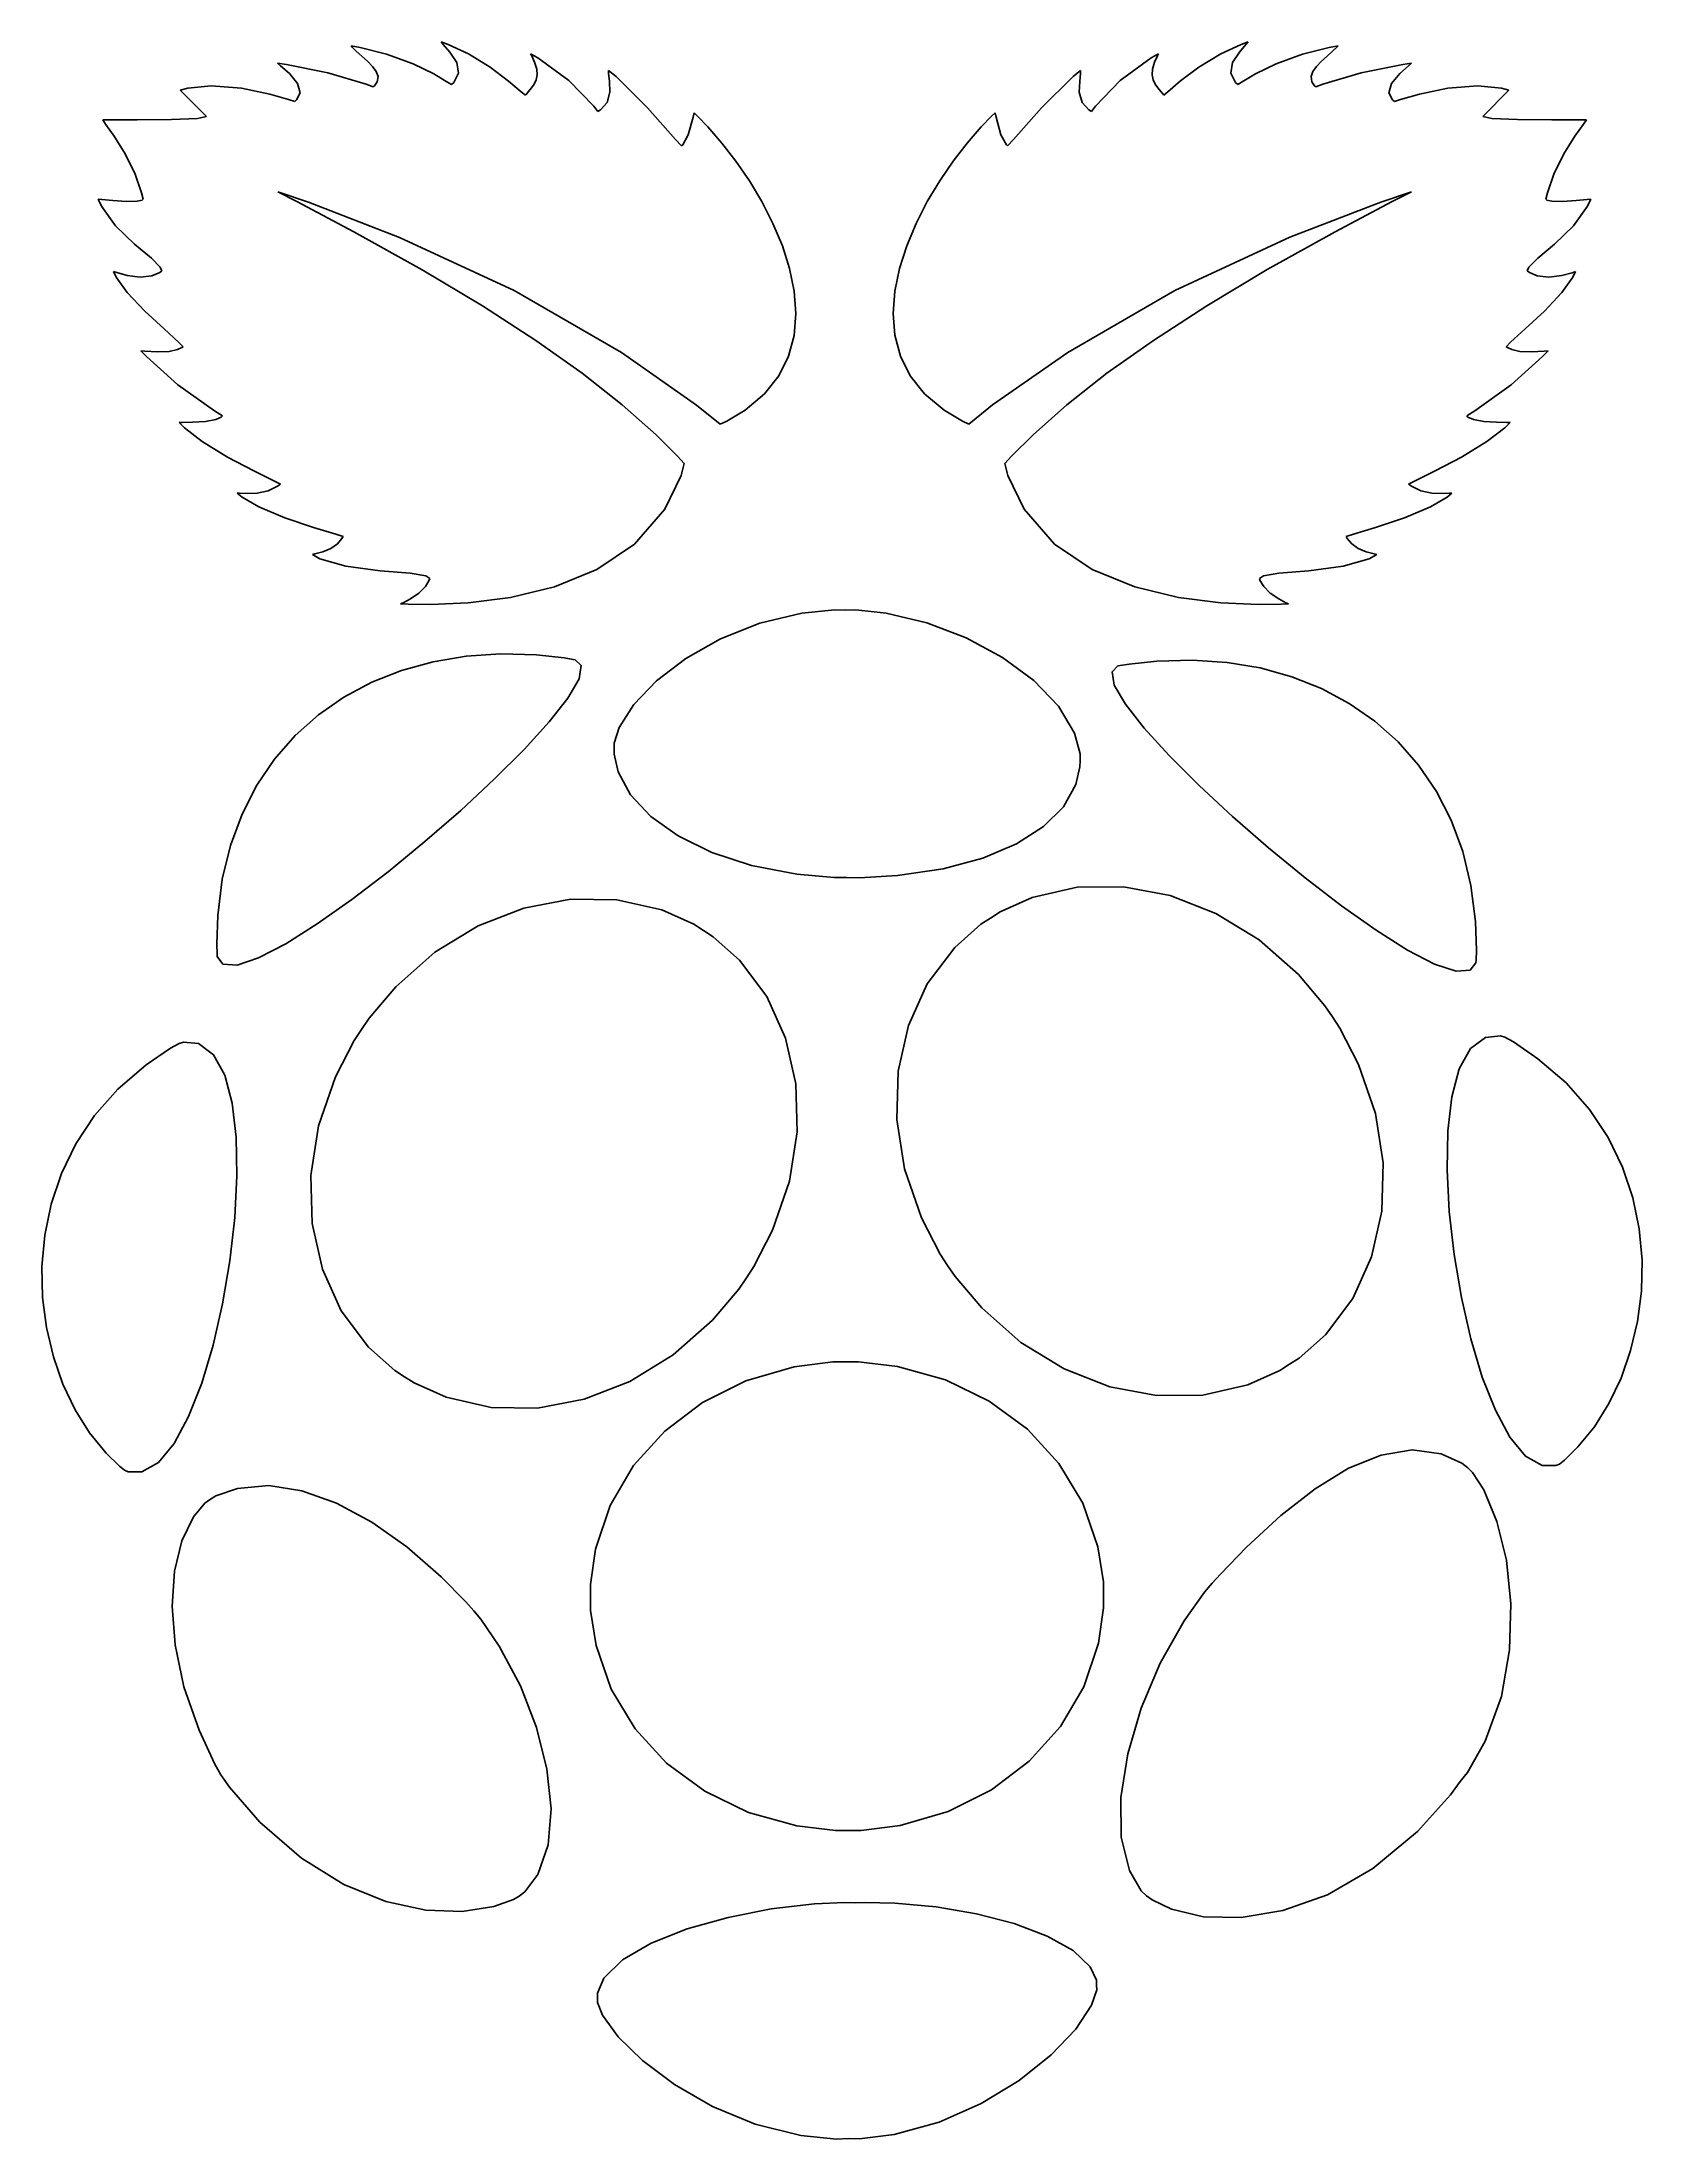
# Model space of a CAD drawing. Extents: x 8 to 166, y 7 to 213.
import ezdxf

# ---------------------------------------------------------------- set-up
doc = ezdxf.new("R2010")
doc.units = 0
doc.layers.get('0').update_dxf_attribs({"linetype": 'CONTINUOUS'})

msp = doc.modelspace()

# ---------------------------------------------------------------- linework, layer by layer
at = {"color": 0}
for p, q in [((38.705, 212.453), (38.5865, 212.586)), ((38.5865, 212.586), (39.4628, 212.423)), ((39.0881, 212.083), (38.705, 212.453)), ((39.4628, 212.423), (42.0645, 211.767)), ((47.6444, 212.719), (47.4363, 212.973)), ((47.4363, 212.973), (48.1238, 212.722)), ((48.2879, 211.967), (47.6444, 212.719)), ((48.1238, 212.722), (50.1234, 211.796)), ((124.084, 211.799), (126.085, 212.722)), ((126.563, 212.719), (125.921, 211.968)), ((126.085, 212.722), (126.774, 212.974)), ((126.774, 212.974), (126.563, 212.719)), ((132.144, 211.77), (134.745, 212.423)), ((134.745, 212.423), (135.622, 212.587)), ((135.504, 212.456), (135.121, 212.084)), ((135.622, 212.587), (135.504, 212.456)), ((31.6563, 210.633), (31.3614, 210.874)), ((31.3614, 210.874), (32.2268, 210.763)), ((32.5134, 209.863), (31.6563, 210.633)), ((32.2268, 210.763), (36.3044, 209.951)), ((39.649, 211.58), (39.0881, 212.083)), ((40.2057, 211.075), (39.649, 211.58)), ((40.6961, 210.571), (40.2057, 211.075)), ((41.0602, 210.068), (40.6961, 210.571)), ((42.0645, 211.767), (44.6761, 210.836)), ((44.6761, 210.836), (46.706, 209.827)), ((48.9659, 210.95), (48.2879, 211.967)), ((49.13, 209.896), (48.9659, 210.95)), ((50.1234, 211.796), (52.2732, 210.502)), ((52.2732, 210.502), (54.0741, 209.132)), ((56.3425, 211.617), (56.2296, 211.814)), ((56.2296, 211.814), (56.9447, 211.409)), ((56.6332, 210.997), (56.3425, 211.617)), ((56.8357, 210.312), (56.6332, 210.997)), ((56.9447, 211.409), (60.0082, 209.167)), ((114.199, 209.167), (117.264, 211.41)), ((117.264, 211.41), (117.979, 211.814)), ((117.574, 210.998), (117.373, 210.312)), ((117.865, 211.618), (117.574, 210.998)), ((117.979, 211.814), (117.865, 211.618)), ((120.135, 209.134), (121.936, 210.505)), ((121.936, 210.505), (124.084, 211.799)), ((125.243, 210.953), (125.078, 209.896)), ((125.921, 211.968), (125.243, 210.953)), ((127.502, 209.827), (129.533, 210.837)), ((129.533, 210.837), (132.144, 211.77)), ((133.511, 210.572), (133.148, 210.071)), ((134.003, 211.075), (133.511, 210.572)), ((134.56, 211.581), (134.003, 211.075)), ((135.121, 212.084), (134.56, 211.581)), ((137.904, 209.951), (141.982, 210.764)), ((142.551, 210.633), (141.694, 209.864)), ((141.982, 210.764), (142.846, 210.877)), ((142.846, 210.877), (142.551, 210.633)), ((21.7854, 208.226), (22.5226, 208.423)), ((22.5226, 208.423), (24.835, 208.642)), ((24.835, 208.642), (27.8047, 208.428)), ((27.8047, 208.428), (30.58, 207.84)), ((33.332, 208.883), (32.5134, 209.863)), ((33.5855, 207.964), (33.332, 208.883)), ((36.3044, 209.951), (40.0636, 208.828)), ((40.0636, 208.828), (40.7705, 208.558)), ((40.7705, 208.558), (40.8862, 208.661)), ((40.8862, 208.661), (41.1593, 209.061)), ((41.2351, 209.565), (41.0602, 210.068)), ((41.1593, 209.061), (41.2351, 209.565)), ((46.706, 209.827), (48.0138, 209.047)), ((48.0138, 209.047), (48.4449, 208.777)), ((48.4449, 208.777), (48.6738, 208.996)), ((48.6738, 208.996), (49.13, 209.896)), ((54.0741, 209.132), (55.3131, 208.081)), ((56.0158, 208.089), (56.3093, 208.449)), ((56.3093, 208.449), (56.5739, 208.828)), ((56.5739, 208.828), (56.7711, 209.249)), ((56.7711, 209.249), (56.8702, 209.736)), ((56.8702, 209.736), (56.8357, 210.312)), ((60.0082, 209.167), (62.4374, 206.664)), ((63.8997, 209.893), (63.9025, 210.158)), ((63.9794, 209.094), (63.8997, 209.893)), ((63.9025, 210.158), (64.6451, 209.561)), ((64.0292, 208.037), (63.9794, 209.094)), ((64.6451, 209.561), (67.7347, 206.495)), ((106.473, 206.496), (109.564, 209.562)), ((109.564, 209.562), (110.308, 210.159)), ((110.228, 209.095), (110.178, 208.037)), ((110.309, 209.893), (110.228, 209.095)), ((110.308, 210.159), (110.309, 209.893)), ((111.77, 206.666), (114.199, 209.167)), ((117.373, 210.312), (117.337, 209.737)), ((117.337, 209.737), (117.437, 209.251)), ((117.437, 209.251), (117.635, 208.829)), ((117.635, 208.829), (117.898, 208.45)), ((117.898, 208.45), (118.191, 208.091)), ((118.894, 208.084), (120.135, 209.134)), ((125.078, 209.896), (125.535, 208.996)), ((125.535, 208.996), (125.765, 208.778)), ((125.765, 208.778), (126.195, 209.047)), ((126.195, 209.047), (127.502, 209.827)), ((133.148, 210.071), (132.973, 209.565)), ((132.973, 209.565), (133.048, 209.062)), ((133.048, 209.062), (133.321, 208.662)), ((133.321, 208.662), (133.438, 208.558)), ((133.438, 208.558), (134.142, 208.828)), ((134.142, 208.828), (137.904, 209.951)), ((140.875, 208.884), (140.623, 207.964)), ((141.694, 209.864), (140.875, 208.884)), ((143.629, 207.841), (146.403, 208.431)), ((146.403, 208.431), (149.372, 208.642)), ((149.372, 208.642), (151.686, 208.423)), ((151.686, 208.423), (152.425, 208.227)), ((24.361, 205.631), (21.7854, 208.226)), ((30.58, 207.84), (32.4294, 207.311)), ((32.4294, 207.311), (33.0426, 207.122)), ((33.0426, 207.122), (33.2286, 207.266)), ((33.2286, 207.266), (33.5855, 207.964)), ((55.3131, 208.081), (55.7251, 207.728)), ((55.7251, 207.728), (55.7939, 207.822)), ((55.7939, 207.822), (56.0158, 208.089)), ((62.4374, 206.664), (62.8371, 206.128)), ((62.8371, 206.128), (63.1017, 206.295)), ((63.1017, 206.295), (63.748, 207.031)), ((63.748, 207.031), (64.0292, 208.037)), ((67.7347, 206.495), (70.4935, 203.382)), ((103.714, 203.383), (106.473, 206.496)), ((110.178, 208.037), (110.458, 207.032)), ((110.458, 207.032), (111.106, 206.296)), ((111.106, 206.296), (111.372, 206.13)), ((111.372, 206.13), (111.77, 206.666)), ((118.191, 208.091), (118.413, 207.823)), ((118.413, 207.823), (118.484, 207.73)), ((118.484, 207.73), (118.894, 208.084)), ((140.623, 207.964), (140.979, 207.268)), ((140.979, 207.268), (141.166, 207.123)), ((141.166, 207.123), (141.778, 207.312)), ((141.778, 207.312), (143.629, 207.841)), ((152.425, 208.227), (149.847, 205.632)), ((14.169, 205.3), (15.0151, 205.312)), ((14.4543, 204.903), (14.169, 205.3)), ((15.3031, 203.704), (14.4543, 204.903)), ((15.0151, 205.312), (17.5589, 205.329)), ((17.5589, 205.329), (20.9338, 205.358)), ((20.9338, 205.358), (23.4749, 205.442)), ((23.4749, 205.442), (24.361, 205.631)), ((24.361, 205.631), (24.361, 205.631)), ((71.7268, 203.845), (72.2119, 205.572)), ((72.2119, 205.572), (72.3029, 206.018)), ((72.3029, 206.018), (72.6528, 205.683)), ((72.6528, 205.683), (73.6604, 204.632)), ((73.6604, 204.632), (75.0464, 203.033)), ((99.1623, 203.035), (100.547, 204.633)), ((100.547, 204.633), (101.556, 205.685)), ((101.556, 205.685), (101.906, 206.019)), ((101.906, 206.019), (101.997, 205.573)), ((101.997, 205.573), (102.482, 203.846)), ((149.847, 205.632), (149.847, 205.632)), ((149.847, 205.632), (150.732, 205.443)), ((150.732, 205.443), (153.274, 205.359)), ((153.274, 205.359), (156.649, 205.33)), ((156.649, 205.33), (159.191, 205.314)), ((159.753, 204.905), (158.905, 203.706)), ((159.191, 205.314), (160.04, 205.301)), ((160.04, 205.301), (159.753, 204.905)), ((16.3862, 201.979), (15.3031, 203.704)), ((70.4935, 203.382), (71.0724, 202.762)), ((71.0724, 202.762), (71.1881, 202.846)), ((71.1881, 202.846), (71.7268, 203.845)), ((75.0464, 203.033), (76.4191, 201.254)), ((97.7882, 201.255), (99.1623, 203.035)), ((102.482, 203.846), (103.021, 202.847)), ((103.021, 202.847), (103.138, 202.763)), ((103.138, 202.763), (103.714, 203.383)), ((158.905, 203.706), (157.821, 201.98)), ((17.355, 199.969), (16.3862, 201.979)), ((76.4191, 201.254), (77.742, 199.324)), ((96.4667, 199.327), (97.7882, 201.255)), ((157.821, 201.98), (156.854, 199.97)), ((17.9875, 198.143), (17.355, 199.969)), ((18.1433, 197.52), (17.9875, 198.143)), ((34.4069, 197.211), (31.3834, 198.224)), ((31.3834, 198.224), (33.2645, 197.269)), ((77.742, 199.324), (78.97, 197.272)), ((95.2362, 197.276), (96.4667, 199.327)), ((142.842, 198.235), (139.814, 197.221)), ((140.958, 197.279), (142.842, 198.235)), ((156.218, 198.143), (156.066, 197.52)), ((156.854, 199.97), (156.218, 198.143)), ((14.0505, 196.82), (13.7184, 197.52)), ((13.7184, 197.52), (14.0808, 197.484)), ((15.4258, 194.895), (14.0505, 196.82)), ((14.0808, 197.484), (15.1722, 197.382)), ((15.1722, 197.382), (16.5062, 197.294)), ((16.5062, 197.294), (17.5507, 197.318)), ((17.5507, 197.318), (18.044, 197.42)), ((18.044, 197.42), (18.1433, 197.52)), ((33.2645, 197.269), (38.8648, 194.31)), ((43.3433, 193.756), (34.4069, 197.211)), ((78.97, 197.272), (80.0668, 195.132)), ((94.1405, 195.134), (95.2362, 197.276)), ((139.814, 197.221), (130.872, 193.766)), ((135.355, 194.318), (140.958, 197.279)), ((156.066, 197.52), (156.162, 197.42)), ((156.162, 197.42), (156.656, 197.318)), ((156.656, 197.318), (157.701, 197.294)), ((157.701, 197.294), (159.035, 197.382)), ((160.155, 196.82), (158.78, 194.895)), ((159.035, 197.382), (160.125, 197.484)), ((160.125, 197.484), (160.489, 197.52)), ((160.489, 197.52), (160.155, 196.82)), ((17.2999, 193.085), (15.4258, 194.895)), ((38.8648, 194.31), (45.5595, 190.58)), ((80.0668, 195.132), (80.9914, 192.93)), ((93.2159, 192.932), (94.1405, 195.134)), ((128.658, 190.585), (135.355, 194.318)), ((158.78, 194.895), (156.907, 193.085)), ((18.9494, 191.727), (17.2999, 193.085)), ((54.6308, 188.518), (43.3433, 193.756)), ((80.9914, 192.93), (81.7012, 190.699)), ((92.5064, 190.7), (93.2159, 192.932)), ((130.872, 193.766), (119.582, 188.527)), ((156.907, 193.085), (155.257, 191.727)), ((15.496, 189.851), (15.2301, 190.399)), ((15.2301, 190.399), (15.5622, 190.288)), ((16.5695, 188.332), (15.496, 189.851)), ((15.5622, 190.288), (16.5833, 190.014)), ((16.5833, 190.014), (17.8456, 189.846)), ((17.8456, 189.846), (18.9921, 189.968)), ((19.8286, 190.817), (18.9494, 191.727)), ((18.9921, 189.968), (19.7735, 190.29)), ((19.7735, 190.29), (19.9912, 190.454)), ((19.9912, 190.454), (19.8286, 190.817)), ((45.5595, 190.58), (51.5041, 187.021)), ((81.7012, 190.699), (82.1588, 188.467)), ((92.0489, 188.469), (92.5064, 190.7)), ((122.709, 187.027), (128.658, 190.585)), ((154.379, 190.817), (154.216, 190.454)), ((154.216, 190.454), (154.433, 190.29)), ((155.257, 191.727), (154.379, 190.817)), ((154.433, 190.29), (155.214, 189.968)), ((155.214, 189.968), (156.361, 189.846)), ((156.361, 189.846), (157.624, 190.014)), ((157.624, 190.014), (158.645, 190.287)), ((158.712, 189.849), (157.638, 188.332)), ((158.645, 190.287), (158.978, 190.399)), ((158.978, 190.399), (158.712, 189.849)), ((18.2921, 186.493), (16.5695, 188.332)), ((65.1676, 182.423), (54.6308, 188.518)), ((82.1588, 188.467), (82.3214, 186.267)), ((91.8849, 186.268), (92.0489, 188.469)), ((119.582, 188.527), (109.041, 182.43)), ((157.638, 188.332), (155.914, 186.493)), ((20.1938, 184.756), (18.2921, 186.493)), ((51.5041, 187.021), (56.7394, 183.628)), ((82.3214, 186.267), (82.1503, 184.125)), ((92.0556, 184.127), (91.8849, 186.268)), ((117.471, 183.633), (122.709, 187.027)), ((155.914, 186.493), (154.014, 184.756)), ((21.6118, 183.458), (20.1938, 184.756)), ((56.7394, 183.628), (61.3047, 180.391)), ((82.1503, 184.125), (81.6074, 182.076)), ((92.6013, 182.076), (92.0556, 184.127)), ((112.905, 180.394), (117.471, 183.633)), ((154.014, 184.756), (152.594, 183.458)), ((18.4671, 182.032), (17.9173, 182.616)), ((17.9173, 182.616), (18.3183, 182.57)), ((18.3183, 182.57), (19.5309, 182.492)), ((21.5663, 179.259), (18.4671, 182.032)), ((19.5309, 182.492), (20.6995, 182.539)), ((20.6995, 182.539), (21.5112, 182.721)), ((21.5112, 182.721), (21.9384, 182.915)), ((22.0638, 183.002), (21.6118, 183.458)), ((21.9384, 182.915), (22.0638, 183.002)), ((72.5551, 177.274), (65.1676, 182.423)), ((81.6074, 182.076), (80.6468, 180.145)), ((93.5605, 180.147), (92.6013, 182.076)), ((109.041, 182.43), (101.652, 177.276)), ((152.594, 183.458), (152.145, 183.002)), ((152.145, 183.002), (152.269, 182.915)), ((152.269, 182.915), (152.695, 182.721)), ((155.738, 182.032), (152.64, 179.259)), ((152.695, 182.721), (153.508, 182.539)), ((153.508, 182.539), (154.675, 182.492)), ((154.675, 182.492), (155.887, 182.57)), ((156.289, 182.616), (155.738, 182.032)), ((155.887, 182.57), (156.289, 182.616)), ((61.3047, 180.391), (65.235, 177.3)), ((80.6468, 180.145), (79.2318, 178.368)), ((94.9745, 178.369), (93.5605, 180.147)), ((108.972, 177.303), (112.905, 180.394)), ((25.1395, 176.695), (21.5663, 179.259)), ((79.2318, 178.368), (77.3232, 176.772)), ((96.8858, 176.773), (94.9745, 178.369)), ((152.64, 179.259), (149.067, 176.695)), ((21.671, 175.552), (22.0045, 175.559)), ((22.1947, 175.04), (21.671, 175.552)), ((22.0045, 175.559), (23.0077, 175.584)), ((23.0077, 175.584), (24.2562, 175.659)), ((24.2562, 175.659), (25.2773, 175.846)), ((25.9278, 176.214), (25.1395, 176.695)), ((25.2773, 175.846), (25.812, 176.082)), ((25.812, 176.082), (25.9278, 176.214)), ((65.235, 177.3), (68.5698, 174.348)), ((74.8799, 175.384), (72.5551, 177.274)), ((75.5138, 175.682), (74.8799, 175.384)), ((77.3232, 176.772), (75.5138, 175.682)), ((98.6952, 175.683), (96.8858, 176.773)), ((99.3302, 175.387), (98.6952, 175.683)), ((101.652, 177.276), (99.3302, 175.387)), ((105.636, 174.349), (108.972, 177.303)), ((149.067, 176.695), (148.28, 176.214)), ((148.28, 176.214), (148.393, 176.082)), ((148.393, 176.082), (148.93, 175.846)), ((148.93, 175.846), (149.949, 175.659)), ((149.949, 175.659), (151.198, 175.584)), ((151.198, 175.584), (152.2, 175.559)), ((152.535, 175.552), (152.01, 175.04)), ((152.2, 175.559), (152.535, 175.552)), ((23.9489, 173.681), (22.1947, 175.04)), ((26.4349, 172.154), (23.9489, 173.681)), ((68.5698, 174.348), (70.6822, 172.256)), ((103.524, 172.256), (105.636, 174.349)), ((150.257, 173.681), (147.773, 172.154)), ((152.01, 175.04), (150.257, 173.681)), ((29.0311, 170.808), (26.4349, 172.154)), ((70.6822, 172.256), (71.3493, 171.523)), ((71.3493, 171.523), (71.0516, 170.352)), ((102.858, 171.523), (103.524, 172.256)), ((103.153, 170.353), (102.858, 171.523)), ((147.773, 172.154), (145.175, 170.808)), ((30.9935, 169.824), (29.0311, 170.808)), ((30.4353, 168.847), (31.36, 169.291)), ((31.6398, 169.481), (30.9935, 169.824)), ((31.36, 169.291), (31.6398, 169.481)), ((71.0516, 170.352), (69.4323, 167.022)), ((104.774, 167.022), (103.153, 170.353)), ((143.211, 169.824), (142.566, 169.481)), ((142.566, 169.481), (142.846, 169.291)), ((142.846, 169.291), (143.769, 168.847)), ((145.175, 170.808), (143.211, 169.824)), ((27.8626, 168.205), (27.383, 168.597)), ((27.383, 168.597), (27.6269, 168.595)), ((27.6269, 168.595), (28.3614, 168.566)), ((29.4983, 167.259), (27.8626, 168.205)), ((28.3614, 168.566), (29.3605, 168.595)), ((29.3605, 168.595), (30.4353, 168.847)), ((32.0642, 166.175), (29.4983, 167.259)), ((144.709, 167.259), (142.143, 166.175)), ((143.769, 168.847), (144.846, 168.595)), ((146.344, 168.205), (144.709, 167.259)), ((144.846, 168.595), (145.845, 168.566)), ((145.845, 168.566), (146.578, 168.595)), ((146.823, 168.597), (146.344, 168.205)), ((146.578, 168.595), (146.823, 168.597)), ((34.8933, 165.24), (32.0642, 166.175)), ((37.0762, 164.576), (34.8933, 165.24)), ((69.4323, 167.022), (66.4626, 163.594)), ((107.743, 163.594), (104.774, 167.022)), ((139.313, 165.24), (137.13, 164.576)), ((142.143, 166.175), (139.313, 165.24)), ((35.8055, 162.833), (36.6007, 163.158)), ((36.6007, 163.158), (37.2389, 163.638)), ((37.8008, 164.348), (37.0762, 164.576)), ((37.2389, 163.638), (37.6784, 164.159)), ((37.6784, 164.159), (37.8008, 164.348)), ((66.4626, 163.594), (62.7408, 161.097)), ((111.464, 161.097), (107.743, 163.594)), ((137.13, 164.576), (136.405, 164.348)), ((136.405, 164.348), (136.528, 164.159)), ((136.528, 164.159), (136.966, 163.638)), ((136.966, 163.638), (137.606, 163.158)), ((137.606, 163.158), (138.402, 162.833)), ((34.7762, 162.581), (35.0352, 162.635)), ((35.5272, 162.165), (34.7762, 162.581)), ((35.0352, 162.635), (35.8055, 162.833)), ((38.063, 161.423), (35.5272, 162.165)), ((41.4542, 160.982), (38.063, 161.423)), ((44.3893, 160.747), (41.4542, 160.982)), ((62.7408, 161.097), (58.572, 159.396)), ((115.635, 159.396), (111.464, 161.097)), ((132.753, 160.982), (129.817, 160.747)), ((136.142, 161.423), (132.753, 160.982)), ((138.679, 162.165), (136.142, 161.423)), ((138.402, 162.833), (139.172, 162.635)), ((139.43, 162.581), (138.679, 162.165)), ((139.172, 162.635), (139.43, 162.581)), ((45.9274, 160.479), (44.3893, 160.747)), ((45.2395, 158.773), (45.8886, 159.428)), ((45.8886, 159.428), (46.2414, 160.003)), ((46.3144, 160.207), (45.9274, 160.479)), ((46.2414, 160.003), (46.3144, 160.207)), ((58.572, 159.396), (54.2548, 158.347)), ((119.95, 158.347), (115.635, 159.396)), ((128.279, 160.477), (127.893, 160.207)), ((127.893, 160.207), (127.964, 160.003)), ((127.964, 160.003), (128.317, 159.428)), ((129.817, 160.747), (128.279, 160.477)), ((128.317, 159.428), (128.965, 158.773)), ((43.458, 157.723), (43.7003, 157.836)), ((44.1897, 157.684), (43.458, 157.723)), ((43.7003, 157.836), (44.413, 158.213)), ((46.3945, 157.652), (44.1897, 157.684)), ((44.413, 158.213), (45.2395, 158.773)), ((50.0959, 157.813), (46.3945, 157.652)), ((54.2548, 158.347), (50.0959, 157.813)), ((78.7728, 155.831), (82.9179, 156.823)), ((82.9179, 156.823), (86.1565, 157.141)), ((86.1565, 157.141), (87.2324, 157.113)), ((87.2324, 157.113), (88.2191, 157.124)), ((87.2324, 157.113), (87.2324, 157.113)), ((88.2191, 157.124), (91.1835, 156.805)), ((91.1835, 156.805), (95.184, 155.864)), ((124.11, 157.813), (119.95, 158.347)), ((127.81, 157.652), (124.11, 157.813)), ((130.017, 157.684), (127.81, 157.652)), ((128.965, 158.773), (129.792, 158.213)), ((129.792, 158.213), (130.504, 157.836)), ((130.748, 157.723), (130.017, 157.684)), ((130.504, 157.836), (130.748, 157.723)), ((74.9212, 154.287), (78.7728, 155.831)), ((95.184, 155.864), (99.0589, 154.383)), ((49.9001, 152.575), (53.2941, 152.801)), ((53.2941, 152.801), (56.8053, 152.701)), ((56.8053, 152.701), (59.5189, 152.411)), ((71.4887, 152.339), (74.9212, 154.287)), ((99.0589, 154.383), (102.627, 152.459)), ((40.6107, 150.008), (43.5363, 151.171)), ((43.5363, 151.171), (46.6411, 152.029)), ((46.6411, 152.029), (49.9001, 152.575)), ((59.5189, 152.411), (60.4146, 152.262)), ((60.4146, 152.262), (60.6323, 152.226)), ((60.6323, 152.226), (61.2098, 151.655)), ((61.2098, 151.655), (60.9946, 150.35)), ((68.5987, 150.139), (71.4887, 152.339)), ((102.627, 152.459), (105.709, 150.192)), ((113.399, 151.044), (113.978, 151.616)), ((113.614, 149.74), (113.399, 151.044)), ((113.978, 151.616), (114.195, 151.652)), ((114.195, 151.652), (115.09, 151.801)), ((115.09, 151.801), (117.803, 152.09)), ((117.803, 152.09), (121.314, 152.19)), ((121.314, 152.19), (124.71, 151.965)), ((124.71, 151.965), (127.969, 151.419)), ((127.969, 151.419), (131.071, 150.56)), ((131.071, 150.56), (133.999, 149.397)), ((35.366, 146.798), (37.8795, 148.547)), ((37.8795, 148.547), (40.6107, 150.008)), ((60.9946, 150.35), (59.9006, 148.464)), ((66.3758, 147.835), (68.5987, 150.139)), ((105.709, 150.192), (108.126, 147.677)), ((114.709, 147.855), (113.614, 149.74)), ((133.999, 149.397), (136.729, 147.937)), ((33.0867, 144.767), (35.366, 146.798)), ((59.9006, 148.464), (58.0595, 146.116)), ((64.9482, 145.577), (66.3758, 147.835)), ((108.126, 147.677), (109.702, 145.008)), ((116.55, 145.504), (114.709, 147.855)), ((136.729, 147.937), (139.242, 146.187)), ((31.0624, 142.46), (33.0867, 144.767)), ((58.0595, 146.116), (55.601, 143.414)), ((64.4398, 144.031), (64.9482, 145.577)), ((109.702, 145.008), (110.258, 142.966)), ((119.009, 142.803), (116.55, 145.504)), ((139.242, 146.187), (141.523, 144.157)), ((29.3164, 139.889), (31.0624, 142.46)), ((55.601, 143.414), (52.6577, 140.474)), ((64.4356, 142.936), (64.4384, 143.514)), ((64.8504, 141.196), (64.4356, 142.936)), ((64.4384, 143.514), (64.4398, 144.031)), ((110.254, 142.285), (110.25, 141.702)), ((110.258, 142.966), (110.254, 142.285)), ((121.952, 139.864), (119.009, 142.803)), ((141.523, 144.157), (143.546, 141.851)), ((52.6577, 140.474), (49.36, 137.415)), ((66.0728, 138.938), (64.8504, 141.196)), ((110.25, 141.702), (109.828, 139.952)), ((143.546, 141.851), (145.295, 139.28)), ((27.8626, 137.058), (29.3164, 139.889)), ((68.0515, 136.813), (66.0728, 138.938)), ((109.828, 139.952), (108.614, 137.781)), ((125.248, 136.805), (121.952, 139.864)), ((145.295, 139.28), (146.746, 136.449)), ((26.727, 133.977), (27.8626, 137.058)), ((49.36, 137.415), (45.8403, 134.348)), ((70.7291, 134.899), (68.0515, 136.813)), ((108.614, 137.781), (106.66, 135.818)), ((128.77, 133.736), (125.248, 136.805)), ((146.746, 136.449), (147.883, 133.368)), ((45.8403, 134.348), (42.2271, 131.388)), ((74.0488, 133.266), (70.7291, 134.899)), ((104.006, 134.112), (100.7, 132.711)), ((106.66, 135.818), (104.006, 134.112)), ((25.925, 130.652), (26.727, 133.977)), ((77.9568, 131.99), (74.0488, 133.266)), ((82.3958, 131.147), (77.9568, 131.99)), ((100.7, 132.711), (96.7864, 131.661)), ((132.383, 130.776), (128.77, 133.736)), ((147.883, 133.368), (148.685, 130.041)), ((25.4786, 127.091), (25.925, 130.652)), ((42.2271, 131.388), (38.6553, 128.648)), ((86.0806, 130.823), (82.3958, 131.147)), ((87.3111, 130.808), (86.0806, 130.823)), ((88.5596, 130.8), (87.3111, 130.808)), ((92.3064, 131.011), (88.5596, 130.8)), ((96.7864, 131.661), (92.3064, 131.011)), ((109.963, 129.857), (114.531, 129.91)), ((114.531, 129.91), (119.127, 129.039)), ((135.953, 128.038), (132.383, 130.776)), ((148.685, 130.041), (149.131, 126.482)), ((38.6553, 128.648), (35.2544, 126.248)), ((55.5625, 127.816), (60.1581, 128.689)), ((60.1581, 128.689), (64.7277, 128.636)), ((64.7277, 128.636), (69.1363, 127.622)), ((102.399, 127.444), (105.555, 128.843)), ((105.555, 128.843), (109.963, 129.857)), ((119.127, 129.039), (123.615, 127.283)), ((139.355, 125.637), (135.953, 128.038)), ((25.3766, 124.248), (25.4786, 127.091)), ((35.2544, 126.248), (32.1551, 124.298)), ((46.8341, 123.46), (51.0755, 126.062)), ((51.0755, 126.062), (55.5625, 127.816)), ((69.1363, 127.622), (72.2919, 126.223)), ((72.2919, 126.223), (73.2469, 125.605)), ((97.9318, 123.919), (100.493, 126.213)), ((100.493, 126.213), (101.446, 126.826)), ((101.446, 126.826), (102.399, 127.444)), ((123.615, 127.283), (127.857, 124.684)), ((149.131, 126.482), (149.233, 123.639)), ((25.4069, 123.303), (25.3766, 124.248)), ((32.1551, 124.298), (29.49, 122.913)), ((73.2469, 125.605), (74.1976, 124.992)), ((74.1976, 124.992), (76.7595, 122.698)), ((95.2362, 120.349), (97.9318, 123.919)), ((127.857, 124.684), (131.72, 121.275)), ((142.453, 123.687), (139.355, 125.637)), ((25.4276, 123.044), (25.4069, 123.303)), ((25.9843, 122.302), (25.4276, 123.044)), ((27.3885, 122.209), (25.9843, 122.302)), ((29.49, 122.913), (27.3885, 122.209)), ((42.9687, 120.055), (46.8341, 123.46)), ((76.7595, 122.698), (79.4523, 119.127)), ((145.12, 122.302), (142.453, 123.687)), ((147.22, 121.599), (145.12, 122.302)), ((148.626, 121.69), (147.22, 121.599)), ((149.182, 122.432), (148.626, 121.69)), ((149.204, 122.691), (149.182, 122.432)), ((149.233, 123.639), (149.204, 122.691)), ((40.3627, 116.989), (42.9687, 120.055)), ((93.3799, 116.251), (95.2362, 120.349)), ((131.72, 121.275), (134.327, 118.211)), ((79.4523, 119.127), (81.3096, 115.03)), ((134.327, 118.211), (135.07, 117.103)), ((38.8828, 114.779), (39.6226, 115.882)), ((39.6226, 115.882), (40.3627, 116.989)), ((92.3756, 111.766), (93.3799, 116.251)), ((135.07, 117.103), (135.81, 116)), ((135.81, 116), (137.65, 112.436)), ((18.423, 112.389), (20.8359, 114.033)), ((20.8359, 114.033), (21.6793, 114.507)), ((21.6793, 114.507), (22.1203, 114.624)), ((22.1203, 114.624), (23.5782, 114.483)), ((23.5782, 114.483), (25.0624, 113.395)), ((37.0403, 111.215), (38.8828, 114.779)), ((81.3096, 115.03), (82.3129, 110.545)), ((147.544, 112.007), (148.641, 114.005)), ((148.641, 114.005), (150.125, 115.094)), ((150.125, 115.094), (151.582, 115.234)), ((151.582, 115.234), (152.025, 115.117)), ((152.025, 115.117), (152.867, 114.643)), ((152.867, 114.643), (155.279, 112.999)), ((15.66, 110.007), (18.423, 112.389)), ((25.0624, 113.395), (26.1579, 111.397)), ((26.1579, 111.397), (26.8897, 108.643)), ((92.2433, 107.028), (92.3756, 111.766)), ((137.65, 112.436), (139.309, 107.604)), ((146.813, 109.252), (147.544, 112.007)), ((155.279, 112.999), (158.043, 110.619)), ((13.3683, 107.408), (15.66, 110.007)), ((35.3826, 106.383), (37.0403, 111.215)), ((82.3129, 110.545), (82.4452, 105.806)), ((158.043, 110.619), (160.335, 108.02)), ((11.5232, 104.632), (13.3683, 107.408)), ((26.8897, 108.643), (27.2796, 105.285)), ((139.309, 107.604), (140.062, 102.752)), ((146.422, 105.894), (146.813, 109.252)), ((160.335, 108.02), (162.177, 105.242)), ((27.2796, 105.285), (27.3554, 101.479)), ((34.6274, 101.531), (35.3826, 106.383)), ((82.4452, 105.806), (81.6928, 100.954)), ((92.9982, 102.175), (92.2433, 107.028)), ((146.348, 102.088), (146.422, 105.894)), ((162.177, 105.242), (163.595, 102.329)), ((10.1065, 101.719), (11.5232, 104.632)), ((9.0923, 98.7104), (10.1065, 101.719)), ((27.3554, 101.479), (27.1432, 97.3776)), ((34.7597, 96.7934), (34.6274, 101.531)), ((94.6573, 97.3459), (92.9982, 102.175)), ((140.062, 102.752), (139.929, 98.0144)), ((146.558, 97.9868), (146.348, 102.088)), ((163.595, 102.329), (164.609, 99.3207)), ((81.6928, 100.954), (80.0322, 96.1249)), ((164.609, 99.3207), (165.24, 96.2586)), ((8.4612, 95.6483), (9.0923, 98.7104)), ((27.1432, 97.3776), (26.665, 93.1333)), ((96.4971, 93.7796), (94.6573, 97.3459)), ((139.929, 98.0144), (138.927, 93.5274)), ((147.038, 93.7426), (146.558, 97.9868)), ((8.1897, 92.5738), (8.4612, 95.6483)), ((35.7643, 92.3064), (34.7597, 96.7934)), ((80.0322, 96.1249), (78.1939, 92.5587)), ((165.24, 96.2586), (165.513, 93.1831)), ((26.665, 93.1333), (25.9471, 88.9028)), ((97.2386, 92.6758), (96.4971, 93.7796)), ((138.927, 93.5274), (137.071, 89.4306)), ((147.756, 89.5117), (147.038, 93.7426)), ((165.513, 93.1831), (165.447, 90.1404)), ((8.2544, 89.5297), (8.1897, 92.5738)), ((37.6206, 88.2096), (35.7643, 92.3064)), ((77.4541, 91.4548), (76.7112, 90.3482)), ((78.1939, 92.5587), (77.4541, 91.4548)), ((97.9784, 91.5691), (97.2386, 92.6758)), ((100.587, 88.5045), (97.9784, 91.5691)), ((8.6362, 86.5572), (8.2544, 89.5297)), ((25.9471, 88.9028), (25.0142, 84.8388)), ((76.7112, 90.3482), (74.1041, 87.2836)), ((137.071, 89.4306), (134.375, 85.8601)), ((148.688, 85.4467), (147.756, 89.5117)), ((165.447, 90.1404), (165.065, 87.1664)), ((40.313, 84.6391), (37.6206, 88.2096)), ((74.1041, 87.2836), (70.2398, 83.8771)), ((104.45, 85.0981), (100.587, 88.5045)), ((165.065, 87.1664), (164.392, 84.3068)), ((9.3114, 83.6979), (8.6362, 86.5572)), ((25.0142, 84.8388), (23.8938, 81.092)), ((42.8763, 82.3461), (40.313, 84.6391)), ((108.693, 82.4978), (104.45, 85.0981)), ((134.375, 85.8601), (131.814, 83.5671)), ((149.809, 81.6998), (148.688, 85.4467)), ((10.2581, 80.99), (9.3114, 83.6979)), ((70.2398, 83.8771), (65.997, 81.2754)), ((77.4086, 81.3386), (82.1337, 82.6961)), ((82.1337, 82.6961), (85.9427, 83.1783)), ((85.9427, 83.1783), (87.2134, 83.1854)), ((87.2134, 83.1854), (88.4823, 83.1906)), ((88.4823, 83.1906), (92.2955, 82.7458)), ((92.2955, 82.7458), (97.0372, 81.431)), ((113.18, 80.742), (108.693, 82.4978)), ((130.863, 82.9525), (129.908, 82.3366)), ((131.814, 83.5671), (130.863, 82.9525)), ((164.392, 84.3068), (163.445, 81.6007)), ((11.4515, 78.4807), (10.2581, 80.99)), ((23.8938, 81.092), (22.6067, 77.8207)), ((43.827, 81.7316), (42.8763, 82.3461)), ((44.782, 81.1142), (43.827, 81.7316)), ((47.9379, 79.7154), (44.782, 81.1142)), ((65.997, 81.2754), (61.5114, 79.5211)), ((73.1379, 79.2057), (77.4086, 81.3386)), ((97.0372, 81.431), (101.331, 79.3404)), ((117.774, 79.8696), (113.18, 80.742)), ((126.752, 80.9364), (122.344, 79.9222)), ((129.908, 82.3366), (126.752, 80.9364)), ((151.098, 78.4281), (149.809, 81.6998)), ((163.445, 81.6007), (162.25, 79.0885)), ((12.8736, 76.2071), (11.4515, 78.4807)), ((52.3462, 78.7012), (47.9379, 79.7154)), ((56.9143, 78.6486), (52.3462, 78.7012)), ((61.5114, 79.5211), (56.9143, 78.6486)), ((69.4228, 76.3901), (73.1379, 79.2057)), ((101.331, 79.3404), (105.079, 76.5609)), ((122.344, 79.9222), (117.774, 79.8696)), ((152.524, 75.7837), (151.098, 78.4281)), ((162.25, 79.0885), (160.83, 76.816)), ((22.6067, 77.8207), (21.1791, 75.1762)), ((66.3635, 72.9851), (69.4228, 76.3901)), ((105.079, 76.5609), (108.178, 73.1848)), ((160.83, 76.816), (159.203, 74.822)), ((14.4997, 74.2128), (12.8736, 76.2071)), ((21.1791, 75.1762), (19.6384, 73.3118)), ((139.853, 74.0311), (142.894, 74.5381)), ((142.894, 74.5381), (145.747, 74.1507)), ((154.066, 73.9193), (152.524, 75.7837)), ((159.203, 74.822), (157.876, 73.5281)), ((15.8282, 72.9202), (14.4997, 74.2128)), ((16.3105, 72.5385), (15.8282, 72.9202)), ((16.6798, 72.3773), (16.3105, 72.5385)), ((18.0055, 72.3815), (16.6798, 72.3773)), ((19.6384, 73.3118), (18.0055, 72.3815)), ((64.0623, 69.0809), (66.3635, 72.9851)), ((108.178, 73.1848), (110.526, 69.3028)), ((133.367, 70.7182), (136.663, 72.7258)), ((136.663, 72.7258), (139.853, 74.0311)), ((145.747, 74.1507), (147.791, 73.218)), ((147.791, 73.218), (148.371, 72.7756)), ((148.371, 72.7756), (148.845, 72.3124)), ((148.845, 72.3124), (149.947, 70.5954)), ((155.698, 72.989), (154.066, 73.9193)), ((157.025, 72.9851), (155.698, 72.989)), ((157.395, 73.1464), (157.025, 72.9851)), ((157.876, 73.5281), (157.395, 73.1464)), ((25.2884, 70.0155), (27.4298, 70.7542)), ((27.4298, 70.7542), (30.4877, 71.0212)), ((30.4877, 71.0212), (33.7537, 70.5086)), ((33.7537, 70.5086), (37.1546, 69.2848)), ((130.006, 68.1013), (133.367, 70.7182)), ((149.947, 70.5954), (151.246, 67.4934)), ((23.0959, 67.9496), (24.2039, 69.2976)), ((24.2039, 69.2976), (24.6559, 69.6352)), ((24.6559, 69.6352), (25.2884, 70.0155)), ((37.1546, 69.2848), (40.6178, 67.4247)), ((62.6166, 64.7732), (64.0623, 69.0809)), ((110.526, 69.3028), (112.018, 65.0088)), ((126.618, 64.9718), (130.006, 68.1013)), ((21.9356, 65.5782), (23.0959, 67.9496)), ((40.6178, 67.4247), (44.0697, 64.9937)), ((151.246, 67.4934), (152.171, 63.6944)), ((21.2176, 62.6223), (21.9356, 65.5782)), ((44.0697, 64.9937), (47.4349, 62.0656)), ((62.1259, 61.3075), (62.6166, 64.7732)), ((112.018, 65.0088), (112.551, 61.5488)), ((124.066, 62.3327), (126.618, 64.9718)), ((20.9848, 59.1827), (21.2176, 62.6223)), ((47.4349, 62.0656), (49.8782, 59.581)), ((123.248, 61.4232), (124.066, 62.3327)), ((152.171, 63.6944), (152.619, 59.4155)), ((62.133, 60.1528), (62.1259, 61.3075)), ((62.133, 60.1087), (62.133, 60.1528)), ((62.133, 59.9722), (62.133, 60.1087)), ((62.133, 59.9115), (62.133, 59.9722)), ((62.1386, 58.7583), (62.133, 59.9115)), ((112.551, 61.5488), (112.558, 60.3938)), ((112.558, 60.3938), (112.558, 60.3345)), ((112.558, 60.3345), (112.558, 60.1984)), ((112.558, 60.1984), (112.558, 60.1528)), ((112.558, 60.1528), (112.564, 58.9993)), ((120.496, 57.7328), (122.496, 60.5536)), ((122.496, 60.5536), (123.248, 61.4204)), ((123.248, 61.4204), (123.248, 61.4232)), ((21.281, 55.3572), (20.9848, 59.1827)), ((49.8782, 59.581), (50.643, 58.7072)), ((50.643, 58.7072), (51.332, 57.8901)), ((51.332, 57.8901), (53.1509, 55.2249)), ((62.6717, 55.2965), (62.1386, 58.7583)), ((112.564, 58.9993), (112.072, 55.5322)), ((152.619, 59.4155), (152.491, 54.8778)), ((118.149, 53.5644), (120.496, 57.7328)), ((22.1506, 51.2505), (21.281, 55.3572)), ((53.1509, 55.2249), (55.2319, 51.3373)), ((64.1657, 51.0025), (62.6717, 55.2965)), ((112.072, 55.5322), (110.628, 51.2258)), ((152.491, 54.8778), (151.686, 50.3026)), ((116.276, 49.1367), (118.149, 53.5644)), ((23.6347, 46.9621), (22.1506, 51.2505)), ((55.2319, 51.3373), (56.8152, 47.2419)), ((66.5124, 47.1219), (64.1657, 51.0025)), ((110.628, 51.2258), (108.325, 47.3234)), ((151.686, 50.3026), (150.101, 45.9094)), ((114.96, 44.6648), (116.276, 49.1367)), ((25.1754, 43.6467), (23.6347, 46.9621)), ((56.8152, 47.2419), (57.8446, 43.138)), ((69.6101, 43.7459), (66.5124, 47.1219)), ((108.325, 47.3234), (105.266, 43.918)), ((150.101, 45.9094), (148.36, 42.8293)), ((25.7762, 42.5898), (25.1754, 43.6467)), ((73.3584, 40.9649), (69.6101, 43.7459)), ((105.266, 43.918), (101.55, 41.1014)), ((114.277, 40.367), (114.96, 44.6648)), ((26.643, 41.3618), (25.7762, 42.5898)), ((29.6251, 37.9444), (26.643, 41.3618)), ((57.8446, 43.138), (58.2524, 39.2299)), ((147.638, 41.9156), (146.688, 40.6206)), ((148.36, 42.8293), (147.638, 41.9156)), ((58.2524, 39.2299), (57.9769, 35.7159)), ((77.6538, 38.8743), (73.3584, 40.9649)), ((101.55, 41.1014), (97.2813, 38.9682)), ((114.303, 36.4628), (114.277, 40.367)), ((146.688, 40.6206), (143.436, 37.0293)), ((33.7054, 34.382), (29.6251, 37.9444)), ((82.3944, 37.5613), (77.6538, 38.8743)), ((86.2072, 37.1147), (82.3944, 37.5613)), ((87.4794, 37.1203), (86.2072, 37.1147)), ((88.7469, 37.127), (87.4794, 37.1203)), ((92.5558, 37.6107), (88.7469, 37.127)), ((97.2813, 38.9682), (92.5558, 37.6107)), ((57.9769, 35.7159), (56.9542, 32.7945)), ((115.116, 33.1666), (114.303, 36.4628)), ((143.436, 37.0293), (139.03, 33.3609)), ((37.8795, 31.812), (33.7054, 34.382)), ((116.26, 31.1919), (115.116, 33.1666)), ((139.03, 33.3609), (134.57, 30.7978)), ((42, 30.1418), (37.8795, 31.812)), ((55.674, 31.0747), (55.1243, 30.6669)), ((56.9542, 32.7945), (55.674, 31.0747)), ((116.794, 30.6958), (116.26, 31.1919)), ((45.9274, 29.2833), (42, 30.1418)), ((49.5184, 29.1455), (45.9274, 29.2833)), ((52.6313, 29.6375), (49.5184, 29.1455)), ((54.5497, 30.3265), (52.6313, 29.6375)), ((55.1243, 30.6669), (54.5497, 30.3265)), ((75.6461, 28.5681), (79.8999, 29.4018)), ((79.8999, 29.4018), (84.1431, 29.8924)), ((84.1431, 29.8924), (87.1333, 30.0261)), ((87.1333, 30.0261), (88.1295, 30.0013)), ((88.1295, 30.0013), (89.1081, 30.044)), ((89.1081, 30.044), (92.0556, 29.9792)), ((92.0556, 29.9792), (96.1087, 29.6085)), ((96.1087, 29.6085), (100.087, 28.9223)), ((100.087, 28.9223), (103.791, 27.9535)), ((117.34, 30.2824), (116.794, 30.6958)), ((119.237, 29.3922), (117.34, 30.2824)), ((122.391, 28.6398), (119.237, 29.3922)), ((130.21, 29.231), (126.097, 28.5488)), ((134.57, 30.7978), (130.21, 29.231)), ((68.0875, 26.0312), (71.6276, 27.4326)), ((71.6276, 27.4326), (75.6461, 28.5681)), ((103.791, 27.9535), (107.021, 26.7381)), ((126.097, 28.5488), (122.391, 28.6398)), ((65.2762, 24.4023), (68.0875, 26.0312)), ((107.021, 26.7381), (109.579, 25.3091)), ((109.579, 25.3091), (111.263, 23.7009)), ((63.4351, 22.586), (65.2762, 24.4023)), ((111.263, 23.7009), (111.873, 22.3848)), ((62.7973, 21.106), (63.4351, 22.586)), ((62.8167, 20.6196), (62.7973, 21.106)), ((111.893, 21.4492), (111.372, 19.9374)), ((111.873, 22.3848), (111.876, 21.9452)), ((111.876, 21.9452), (111.893, 21.4492)), ((62.7973, 20.2089), (62.8167, 20.6196)), ((63.3141, 18.9466), (62.7973, 20.2089)), ((64.8367, 16.8327), (63.3141, 18.9466)), ((111.372, 19.9374), (109.832, 17.5686)), ((67.2387, 14.4928), (64.8367, 16.8327)), ((109.832, 17.5686), (107.411, 15.0385)), ((70.3792, 12.1378), (67.2387, 14.4928)), ((107.411, 15.0385), (104.264, 12.5429)), ((104.264, 12.5429), (100.54, 10.276)), ((74.1151, 9.9811), (70.3792, 12.1378)), ((78.3015, 8.2352), (74.1151, 9.9811)), ((96.3979, 8.4364), (91.984, 7.2195)), ((100.54, 10.276), (96.3979, 8.4364)), ((82.7966, 7.1107), (78.3015, 8.2352)), ((86.2969, 6.773), (82.7966, 7.1107)), ((87.4586, 6.8213), (86.2969, 6.773)), ((88.5871, 6.8034), (87.4586, 6.8213)), ((91.984, 7.2195), (88.5871, 6.8034))]:
    msp.add_line(p, q, dxfattribs=at)

doc.saveas('drawing.dxf')
